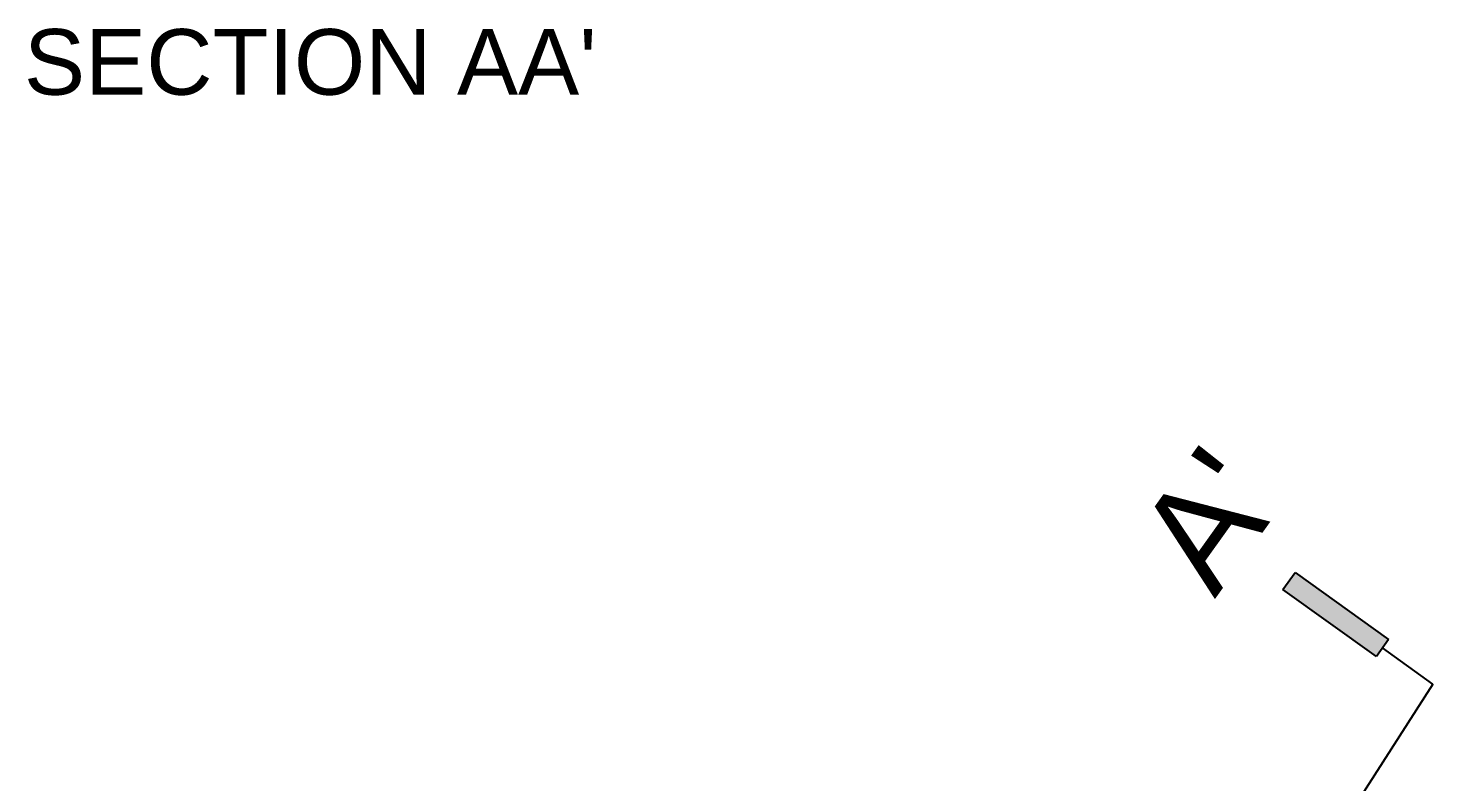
# Model space of a CAD drawing. Header units: inches. Extents: x 438 to 4290, y 203 to 1969.
# Drawn here: x 2418.7 to 2547.1, y 1549.3 to 1618.2 of the extents above; entities that cross this region are included whole.
import ezdxf

# ---------------------------------------------------------------- set-up
doc = ezdxf.new("R2010")
doc.units = ezdxf.units.IN
doc.layers.add('column', color=132, linetype='Continuous', lineweight=30)
doc.styles.get("Standard").update_dxf_attribs({"font": 'arial.ttf'})

msp = doc.modelspace()

# ---------------------------------------------------------------- hatches: boundary and pattern name
at = {"layer": 'column', "true_color": 0x939598}
h = msp.add_hatch(color=252, dxfattribs=at)
h.dxf.hatch_style = 1
h.paths.add_polyline_path([(2534.51739, 1568.46461), (2543.06997, 1562.34508), (2541.95786, 1560.7908), (2533.40528, 1566.91033)])

# ---------------------------------------------------------------- linework, layer by layer
for p, q in [((2533.40528, 1566.91033), (2534.51739, 1568.46461)), ((2534.51739, 1568.46461), (2543.06997, 1562.34508)), ((2541.95786, 1560.7908), (2533.40528, 1566.91033)), ((2543.06997, 1562.34508), (2541.95786, 1560.7908)), ((2547.12118, 1558.27136), (2542.51392, 1561.56794)), ((2547.12118, 1558.27136), (2424.56865, 1367.05348))]:
    msp.add_line(p, q)

# ---------------------------------------------------------------- texts
msp.add_text("SECTION AA'", height=6).set_placement((2418.3282, 1612.12963))
msp.add_text("A'", height=9.402812, rotation=54.415591).set_placement((2527.18094, 1566.0105))

doc.saveas('drawing.dxf')
